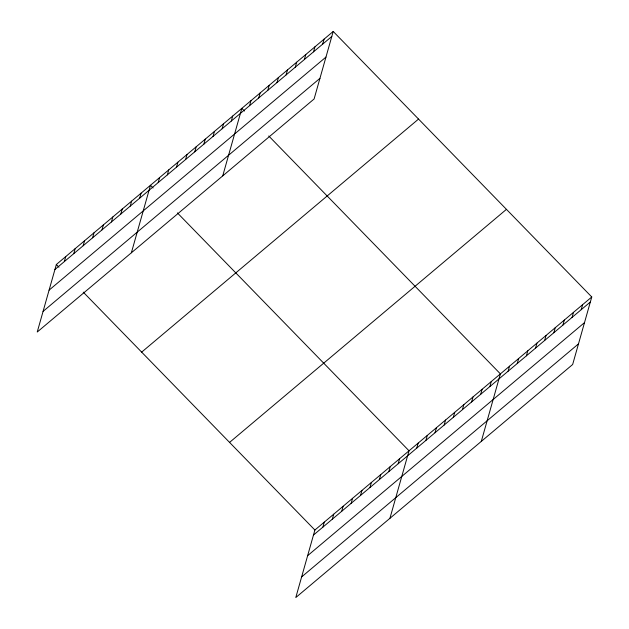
<?xml version="1.0" encoding="UTF-8"?>
<svg xmlns="http://www.w3.org/2000/svg" width="629" height="629" viewBox="0 0 629 629"><rect width="100%" height="100%" fill="white"/><g stroke="black" fill="none" stroke-linecap="round" stroke-linejoin="round"><path stroke-width="0.94" d="M333.213 31.45L56.343 264.502L37.237 332.026L314.107 98.973L333.213 31.45L591.763 296.974L572.657 364.498L295.787 597.55L314.893 530.027L591.763 296.974M64.339 261.593L65.754 256.577M73.75 253.668L75.165 248.659M83.162 245.742L84.585 240.734M92.573 237.817L93.996 232.809M101.992 229.899L103.408 224.883M111.404 221.974L112.819 216.958M120.815 214.049L122.238 209.04M130.234 206.123L131.65 201.115M139.646 198.198L141.061 193.189M131.367 252.787L150.48 185.264L153.099 187.961M158.194 182.583L159.617 177.575M167.33 174.893L168.753 169.885M176.466 167.204L177.889 162.196M185.602 159.514L187.025 154.506M194.738 151.825L196.162 146.809M203.882 144.135L205.298 139.119M213.019 136.446L214.434 131.43M222.155 128.748L223.57 123.74M231.291 121.059L232.706 116.05M222.737 175.876L241.843 108.361L244.469 111.05M249.564 105.68L250.979 100.664M258.7 97.99L260.115 92.974M267.836 90.301L269.251 85.285M276.972 82.603L278.388 77.595M286.109 74.914L287.524 69.905M295.245 67.224L296.668 62.216M304.381 59.535L305.804 54.519M313.517 51.845L314.94 46.829M322.653 44.156L324.077 39.14M322.889 527.118L324.312 522.101M332.301 519.192L333.724 514.184M341.72 511.267L343.135 506.259M351.131 503.342L352.547 498.333M360.543 495.424L361.966 490.408M369.962 487.499L371.377 482.482M379.373 479.573L380.789 474.565M388.785 471.648L390.208 466.639M398.196 463.722L399.619 458.714M389.925 518.312L409.031 450.789L177.386 212.901M416.752 448.115L418.167 443.099M425.888 440.418L427.303 435.41M435.024 432.728L436.44 427.72M444.16 425.039L445.576 420.03M453.297 417.349L454.712 412.333M462.433 409.66L463.848 404.644M471.569 401.97L472.992 396.954M480.705 394.273L482.129 389.265M489.842 386.583L491.265 381.575M481.295 441.401L500.401 373.885L268.756 135.99M508.114 371.204L509.537 366.188M517.25 363.515L518.673 358.499M526.394 355.825L527.81 350.809M535.531 348.128L536.946 343.119M544.667 340.438L546.082 335.43M553.803 332.749L555.218 327.74M562.939 325.059L564.355 320.051M572.076 317.37L573.491 312.354M581.212 309.68L582.627 304.664M54.92 269.519L331.79 36.458M49.086 290.142L325.956 57.09M43.071 311.394L319.941 78.342M141.667 352.13L418.537 119.07M229.569 442.407L506.439 209.355M313.478 535.043L590.348 301.991M307.644 555.666L584.514 322.614M301.629 576.919L578.499 343.866M56.343 264.502L58.969 267.199M83.248 292.139L314.893 530.027"/></g></svg>
